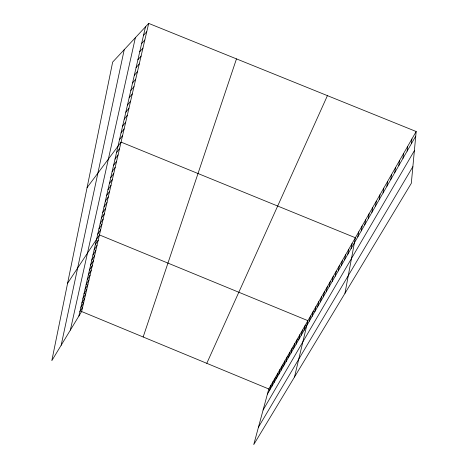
<?xml version="1.0" encoding="UTF-8"?>
<svg xmlns="http://www.w3.org/2000/svg" width="468" height="468" viewBox="0 0 468 468"><rect width="100%" height="100%" fill="white"/><g stroke="black" fill="none" stroke-linecap="round" stroke-linejoin="round"><path stroke-width="0.7" d="M416.175 131.514L411.313 183.292L253.744 444.6L268.796 388.984L416.175 131.514L148.695 23.4L112.659 62.086L51.825 360.652L81.625 311.524L148.695 23.4M411.401 143.682L411.875 139.019M407.142 151.094L407.657 146.396M402.954 158.377L403.504 153.65M398.835 165.537L399.426 160.776M394.787 172.575L395.413 167.784M390.809 179.496L391.47 174.675M386.896 186.299L387.586 181.455M383.052 192.991L383.772 188.118M379.267 199.573L380.022 194.676M375.547 206.043L376.325 201.129M371.885 212.413L372.692 207.476M368.281 218.679L369.117 213.724M364.736 224.845L365.602 219.872M361.243 230.917L362.133 225.921M357.809 236.89L358.722 231.882M344.974 293.301L355.364 237.75L121.06 142.108L87.089 187.574M351.099 248.561L352.059 243.524M347.818 254.264L348.806 249.21M344.588 259.88L345.595 254.814M341.412 265.409L342.436 260.337M338.276 270.855L339.323 265.771M335.193 276.225L336.258 271.13M332.151 281.514L333.234 276.407M61.168 345.244L124.225 49.672M329.156 286.72L330.256 281.613M326.202 291.856L327.325 286.738M70.358 330.098L135.357 37.715M323.294 296.917L324.429 291.792M320.428 301.907L321.58 296.776M317.596 306.821L318.766 301.685M78.881 316.052L145.478 26.857M314.812 311.67L315.994 306.528M312.062 316.45L313.262 311.308M309.354 321.159L310.565 316.017M294.507 377.003L307.903 320.662L99.456 234.93L67.597 283.251M303.966 330.531L305.206 325.383M301.293 335.187L302.539 330.034M298.648 339.774L299.912 334.626M296.045 344.302L297.32 339.154M293.483 348.765L294.764 343.617M290.95 353.17L292.243 348.022M288.452 357.517L289.756 352.363M285.989 361.799L287.305 356.651M283.555 366.029L284.883 360.881M281.157 370.2L282.496 365.058M278.788 374.318L280.139 369.176M276.453 378.378L277.811 373.242M274.149 382.391L275.512 377.255M271.873 386.346L273.248 381.215M269.626 390.253L271.007 385.123M143.155 336.989L236.48 58.88M206.792 363.326L327.425 95.642M267.409 394.109L415.742 136.135M263.11 410.003L414.379 150.661M258.465 427.155L412.875 166.661M79.876 311.717L82.631 307.195M80.888 307.33L83.655 302.808M81.912 302.878L84.69 298.362M82.947 298.373L85.738 293.863M84 293.81L86.796 289.306M85.065 289.189L87.873 284.684M86.141 284.503L88.961 280.004M87.235 279.753L90.067 275.266M88.347 274.944L91.184 270.457M89.47 270.065L92.319 265.59M90.605 265.116L93.465 260.653M91.763 260.109L94.63 255.645M92.933 255.025L95.811 250.573M94.121 249.871L97.011 245.431M95.32 244.647L98.221 240.219M97.742 234.129L100.667 229.724M98.964 228.84L101.895 224.447M100.199 223.476L103.141 219.1M101.451 218.041L104.399 213.677M102.72 212.525L105.68 208.172M104.007 206.926L106.979 202.597M105.318 201.252L108.301 196.934M106.64 195.495L109.635 191.196M107.985 189.651L110.992 185.375M109.354 183.719L112.367 179.466M110.735 177.705L113.759 173.47M112.144 171.598L115.181 167.38M113.572 165.397L116.614 161.208M115.023 159.102L118.076 154.937M116.491 152.714L119.556 148.572M119.504 139.634L122.587 135.55M121.048 132.941L124.137 128.887M122.61 126.144L125.716 122.119M124.201 119.235L127.314 115.245M125.816 112.215L128.94 108.26M127.46 105.084L130.595 101.164M129.127 97.835L132.268 93.951M130.824 90.47L133.977 86.627M132.549 82.982L135.708 79.174M134.304 75.366L137.475 71.604M136.089 67.62L139.265 63.905M137.902 59.746L141.09 56.078M139.745 51.737L142.939 48.116M141.623 43.588L144.828 40.02M143.53 35.293L146.741 31.783M81.625 311.524L268.796 388.984"/></g></svg>
